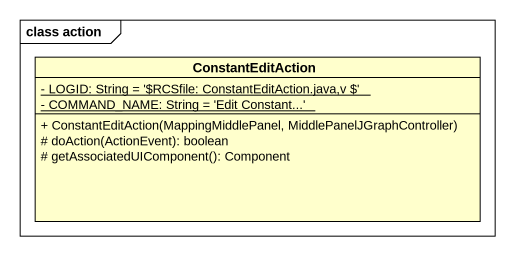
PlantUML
@startuml
mainframe class action
hide circle
hide empty members
skinparam classAttributeIconSize 0
class ConstantEditAction {
  {static} - LOGID: String = '~$RCSfile: ConstantEditAction.java,v $'
  {static} - COMMAND_NAME: String = 'Edit Constant...'
  + ConstantEditAction(MappingMiddlePanel, MiddlePanelJGraphController)
  # doAction(ActionEvent): boolean
  # getAssociatedUIComponent(): Component
}
@enduml
